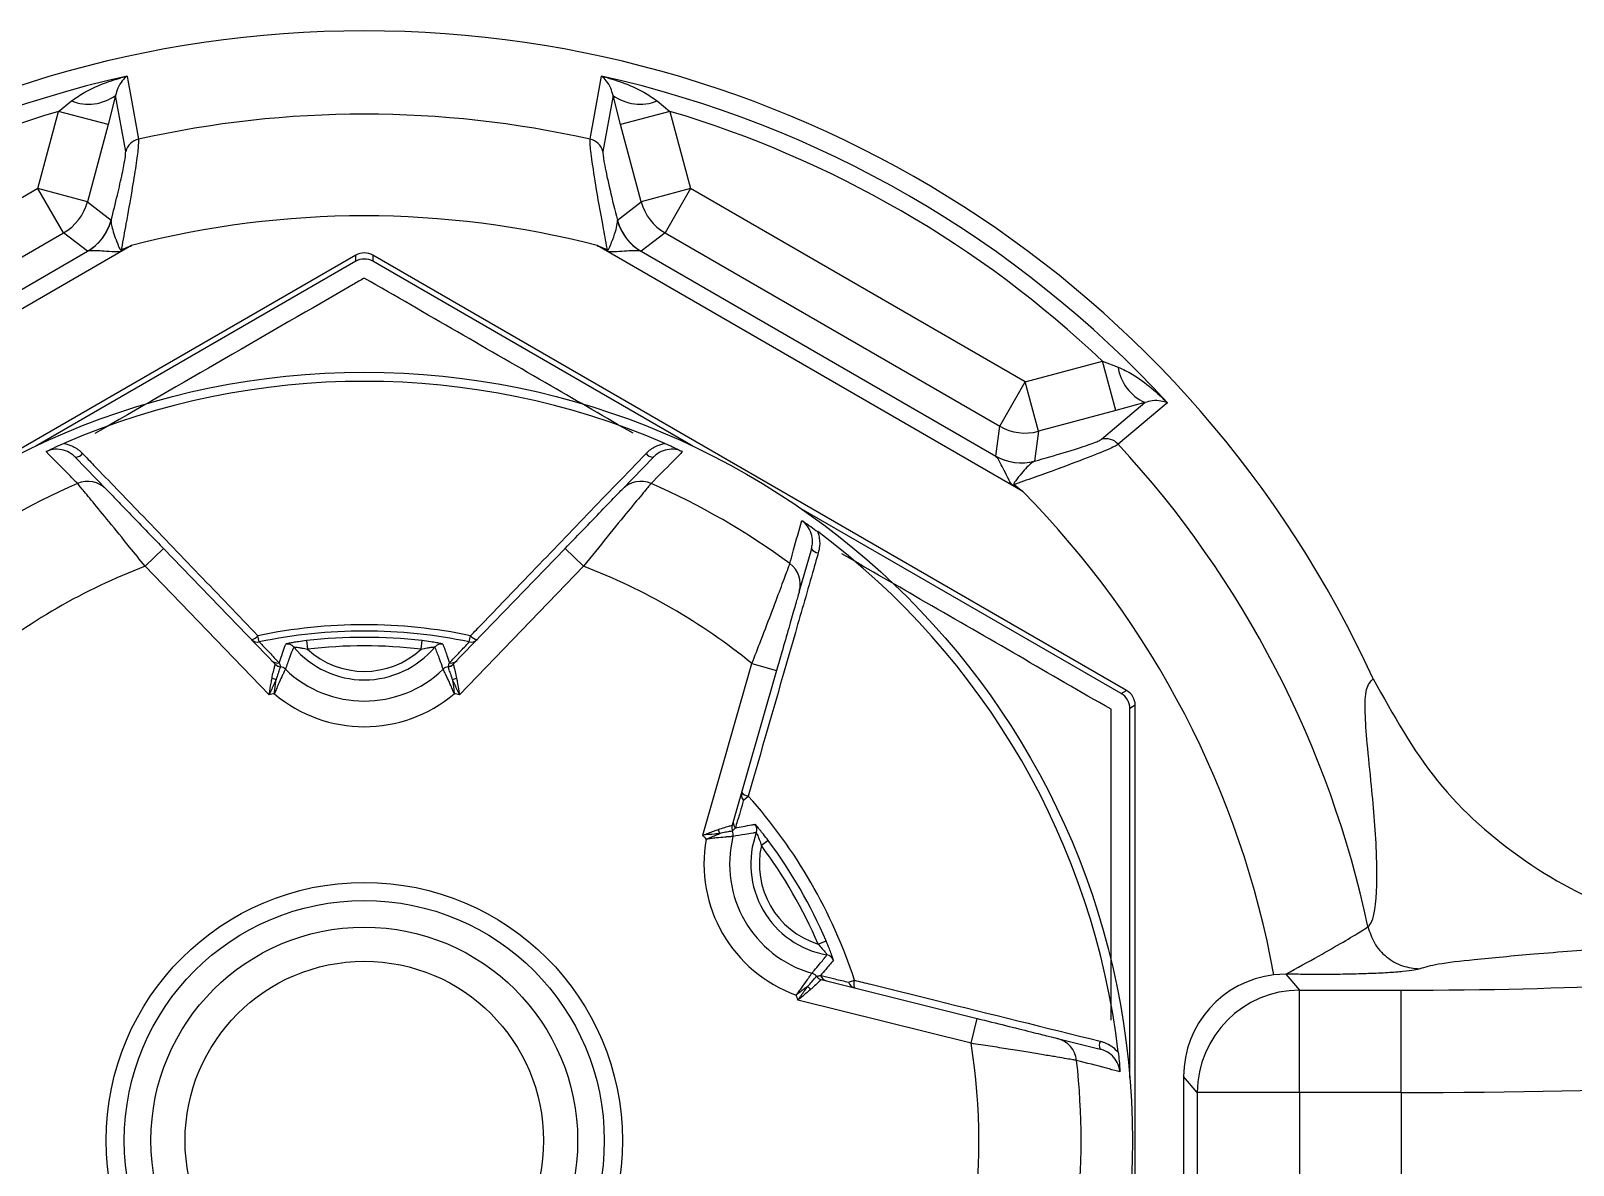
# Model space of a CAD drawing. Extents: x 6 to 134, y 3 to 97.
# Drawn here: x 128.651 to 129.555, y 40.802 to 41.467 of the extents above; entities that cross this region are included whole.
import ezdxf

# ---------------------------------------------------------------- set-up
doc = ezdxf.new("R2010")
doc.units = 0
doc.header["$MEASUREMENT"] = 0
doc.layers.add('OBJECT', color=7, linetype='CONTINUOUS')

msp = doc.modelspace()

# ---------------------------------------------------------------- linework, layer by layer
at = {"layer": 'OBJECT'}
for p, q in [((128.66755, 41.41934), (128.67506, 41.42547)), ((128.70091, 41.42867), (128.69649, 41.41159)), ((128.70683, 41.39588), (128.70091, 41.42867)), ((128.99233, 41.42867), (128.9864, 41.39588)), ((128.99674, 41.41159), (128.99233, 41.42867)), ((129.01818, 41.42547), (129.02568, 41.41934)), ((128.65542, 41.37407), (128.66755, 41.41934)), ((128.69649, 41.41159), (128.66755, 41.41934)), ((128.69649, 41.41159), (128.68436, 41.36632)), ((129.02568, 41.41934), (128.99674, 41.41159)), ((129.00887, 41.36632), (128.99674, 41.41159)), ((129.02568, 41.41934), (129.03781, 41.37407)), ((128.65542, 41.37407), (128.45934, 41.26087)), ((128.68436, 41.36632), (128.65542, 41.37407)), ((128.6704, 41.34813), (128.65542, 41.37407)), ((128.68436, 41.36632), (128.69834, 41.3556)), ((128.9949, 41.3556), (129.00887, 41.36632)), ((129.03781, 41.37407), (129.00887, 41.36632)), ((129.03781, 41.37407), (129.02283, 41.34813)), ((129.23389, 41.26087), (129.03781, 41.37407)), ((128.47432, 41.23492), (128.6704, 41.34813)), ((128.68438, 41.33741), (128.6704, 41.34813)), ((128.69834, 41.3556), (128.6983, 41.35534)), ((128.99493, 41.35534), (128.9949, 41.3556)), ((129.02283, 41.34813), (129.00886, 41.33741)), ((129.02283, 41.34813), (129.21891, 41.23492)), ((128.71025, 41.34072), (128.46081, 41.1967)), ((129.23242, 41.1967), (128.98298, 41.34072)), ((128.84162, 41.33513), (128.39998, 41.08014)), ((128.4766, 41.21735), (128.68448, 41.33737)), ((128.84162, 41.3315), (128.65416, 41.22327)), ((128.68448, 41.33737), (128.68438, 41.33741)), ((128.70421, 41.3384), (128.70456, 41.33763)), ((128.84162, 41.3315), (128.84162, 41.33513)), ((128.85162, 41.33513), (128.85162, 41.3315)), ((129.29326, 41.08014), (128.85162, 41.33513)), ((129.03907, 41.22327), (128.85162, 41.3315)), ((128.98868, 41.33763), (128.98902, 41.3384)), ((129.00886, 41.33741), (129.00875, 41.33737)), ((129.00875, 41.33737), (129.21664, 41.21735)), ((129.23389, 41.26087), (129.27916, 41.273)), ((129.28692, 41.24406), (129.27916, 41.273)), ((129.27916, 41.273), (129.28822, 41.26956)), ((129.21891, 41.23492), (129.23389, 41.26087)), ((129.24165, 41.23193), (129.23389, 41.26087)), ((129.27848, 41.22725), (129.30392, 41.24878)), ((129.30392, 41.24878), (129.28692, 41.24406)), ((129.28692, 41.24406), (129.24165, 41.23193)), ((129.21661, 41.21746), (129.21891, 41.23492)), ((129.24165, 41.23193), (129.23935, 41.21446)), ((128.67743, 41.21667), (128.69538, 41.19808)), ((128.99785, 41.19808), (129.0158, 41.21667)), ((129.21664, 41.21735), (129.21661, 41.21746)), ((129.23935, 41.21446), (129.23911, 41.21437)), ((129.22739, 41.20078), (129.2269, 41.20009)), ((129.29012, 41.07833), (129.10266, 41.18656)), ((128.7182, 41.15287), (128.72899, 41.16329)), ((128.72899, 41.16329), (128.79445, 41.09549)), ((128.89878, 41.09549), (128.96425, 41.16329)), ((128.97504, 41.15287), (128.96425, 41.16329)), ((129.10858, 41.16311), (129.10146, 41.13826)), ((128.79086, 41.07762), (128.7182, 41.15287)), ((128.97504, 41.15287), (128.90237, 41.07762)), ((128.78509, 41.10856), (128.78433, 41.11219)), ((128.81276, 41.10931), (128.81333, 41.10434)), ((128.8799, 41.10434), (128.88048, 41.10931)), ((128.90814, 41.10856), (128.90891, 41.11219)), ((128.79447, 41.09547), (128.79445, 41.09549)), ((128.89878, 41.09549), (128.89877, 41.09547)), ((129.04488, 40.99535), (129.07371, 41.0959)), ((129.07371, 41.0959), (129.08813, 41.09176)), ((128.79749, 41.094), (128.79749, 41.09397)), ((128.89574, 41.09397), (128.89574, 41.094)), ((129.08813, 41.09176), (129.06215, 41.00117)), ((129.29012, 41.07833), (129.29326, 41.08014)), ((129.29826, 41.07148), (129.29512, 41.06967)), ((129.29512, 40.85321), (129.29512, 41.06967)), ((129.29826, 40.56152), (129.29826, 41.07148)), ((129.06879, 41.01581), (129.07154, 41.01829)), ((129.06213, 41.00115), (129.06215, 41.00117)), ((129.06238, 40.99779), (129.06235, 40.99778)), ((129.08326, 40.99223), (129.07925, 40.98925)), ((129.11254, 40.9316), (129.11712, 40.93358)), ((129.11148, 40.91269), (129.1115, 40.91271)), ((129.11431, 40.91082), (129.11428, 40.91082)), ((129.11431, 40.91082), (129.20576, 40.88802)), ((129.13031, 40.90925), (129.13383, 40.9104)), ((129.38649, 40.914), (129.37951, 40.91357)), ((129.38649, 40.914), (129.39456, 40.90458)), ((129.20213, 40.87347), (129.10063, 40.89877)), ((129.39456, 40.84469), (129.39456, 40.90458)), ((129.39456, 40.90458), (129.45408, 40.90458)), ((129.45408, 40.84469), (129.45408, 40.90458)), ((129.20213, 40.87347), (129.20576, 40.88802)), ((129.25269, 40.87632), (129.27777, 40.87007)), ((129.33464, 40.84469), (129.32662, 40.85406)), ((129.32662, 40.85406), (129.32662, 40.77894)), ((129.39456, 40.84469), (129.33464, 40.84469)), ((129.33464, 40.84469), (129.33464, 40.78831)), ((129.39456, 40.84469), (129.39456, 40.78831)), ((129.45408, 40.84469), (129.39456, 40.84469)), ((129.45408, 40.84469), (129.45408, 40.78831))]:
    msp.add_line(p, q, dxfattribs=at)
at = {"layer": 'OBJECT', "flags": 128}
for points in [[(128.70763, 41.44), (128.70806, 41.4376), (128.70979, 41.42799), (128.71429, 41.40297)], [(128.97894, 41.40297), (128.97937, 41.40538), (128.9811, 41.41498), (128.9856, 41.44)], [(129.31709, 41.24862), (129.31522, 41.24704), (129.30777, 41.24074), (129.28836, 41.22433)]]:
    msp.add_lwpolyline(points, dxfattribs=at)
at = {"layer": 'OBJECT'}
for radius in [0.45, 0.15121, 0.14061, 0.125, 0.105]:
    msp.add_circle((128.84662, 40.8165), radius, dxfattribs=at)
for centre, radius, start, end in [((128.84662, 40.8165), 0.65, 24.58225, 155.41775), ((128.84662, 40.8165), 0.6388, 102.56667, 137.43333), ((128.84662, 40.8165), 0.6388, 42.56667, 77.43333), ((128.68502, 41.45093), 0.02735, 248.62772, 305.51422), ((129.00821, 41.45093), 0.02735, 234.48578, 291.37228), ((128.84662, 40.8165), 0.62887, 106.54312, 133.45688), ((128.84662, 40.8165), 0.60122, 77.28552, 102.71448), ((128.84662, 40.8165), 0.62887, 46.54312, 73.45688), ((128.71647, 41.39321), 0.01, 102.58341, 164.55168), ((128.97676, 41.39321), 0.01, 15.44832, 77.41659), ((128.65535, 41.37413), 0.03004, 300.06722, 344.93278), ((129.03788, 41.37413), 0.03004, 195.06722, 239.93278), ((128.84662, 40.8165), 0.54166, 75.41895, 104.58105), ((128.66932, 41.36341), 0.03004, 300.06722, 344.93278), ((128.66936, 41.36329), 0.03001, 300.2599, 344.63899), ((129.02391, 41.36341), 0.03004, 195.06722, 239.93278), ((129.02387, 41.36329), 0.03001, 195.36101, 239.7401), ((129.31525, 41.27366), 0.02735, 188.62772, 245.51422), ((128.84662, 40.8165), 0.44471, 66.67677, 113.32323), ((129.2339, 41.26096), 0.03004, 240.06722, 284.93278), ((129.28099, 41.21757), 0.01, 42.58341, 104.55168), ((128.84662, 40.8165), 0.60122, 12.03022, 42.71448), ((128.67703, 41.2222), 0.00554, 274.12493, 324.0912), ((129.0162, 41.2222), 0.00554, 215.9088, 265.87507), ((129.23161, 41.24349), 0.03004, 240.06722, 284.93278), ((129.23153, 41.24341), 0.03001, 240.2599, 284.63899), ((128.84662, 40.8165), 0.41996, 113.58269, 126.41731), ((128.68462, 41.18767), 0.01498, 44.02471, 113.67107), ((129.00862, 41.18767), 0.01498, 66.32893, 135.97529), ((128.84662, 40.8165), 0.41996, 53.58269, 66.41731), ((128.84662, 40.8165), 0.54166, 10.32335, 44.58105), ((128.84662, 40.8165), 0.44471, 6.67677, 53.32323), ((129.11317, 41.16621), 0.00554, 214.12493, 264.0912), ((128.84662, 40.8165), 0.36005, 110.89628, 129.10372), ((128.84662, 40.8165), 0.36005, 50.89628, 69.10372), ((129.08706, 41.14238), 0.01498, 344.02471, 53.67107), ((128.84662, 40.8165), 0.30217, 78.10411, 101.89589), ((128.84662, 40.8165), 0.29847, 78.10411, 101.89589), ((128.77987, 41.11551), 0.00556, 276.1512, 323.32291), ((128.78406, 41.11345), 0.00499, 224.00837, 281.95064), ((128.80142, 41.10237), 0.005, 40.12167, 98.94213), ((128.84662, 41.1404), 0.05407, 220.07984, 319.92016), ((128.84662, 40.8165), 0.29476, 83.40402, 96.59598), ((128.84662, 40.8165), 0.28976, 83.40402, 96.59598), ((128.84662, 41.1404), 0.04907, 227.29364, 312.70636), ((128.89182, 41.10237), 0.005, 81.05787, 139.87833), ((128.90918, 41.11345), 0.00499, 258.04936, 315.99163), ((128.91336, 41.11551), 0.00556, 216.67709, 263.8488), ((128.79589, 41.10119), 0.00499, 224.00802, 280.15907), ((128.79804, 41.09896), 0.00499, 224.00637, 263.69864), ((128.79806, 41.09894), 0.005, 224.03535, 263.45691), ((128.89519, 41.09896), 0.00499, 276.30136, 315.99363), ((128.89517, 41.09894), 0.005, 276.54309, 315.96465), ((128.89734, 41.10119), 0.00499, 259.84093, 315.99198), ((128.79681, 41.09661), 0.0102, 245.2977, 259.53069), ((128.79692, 41.089), 0.005, 46.0035, 83.4663), ((128.84662, 41.1404), 0.06649, 225.96574, 314.03426), ((128.89631, 41.089), 0.005, 96.5337, 133.9965), ((128.89642, 41.09661), 0.0102, 280.46931, 294.7023), ((128.84662, 40.8165), 0.26701, 101.38304, 102.05346), ((128.84662, 41.1404), 0.08148, 229.70358, 310.29642), ((128.84662, 40.8165), 0.26701, 77.94654, 78.61696), ((129.0725, 41.01915), 0.00499, 164.00837, 221.95064), ((129.07219, 41.02381), 0.00556, 216.1512, 263.32291), ((128.84662, 40.8165), 0.30217, 18.10411, 41.89589), ((129.0643, 40.99969), 0.0102, 185.2977, 199.53069), ((129.06694, 40.99977), 0.005, 164.03535, 203.45691), ((129.06694, 40.9998), 0.00499, 164.00637, 203.69864), ((129.05776, 40.99579), 0.005, 346.0035, 23.4663), ((129.0678, 41.00278), 0.00499, 164.00802, 220.15907), ((129.12712, 40.97845), 0.05407, 160.07984, 259.92016), ((129.07158, 40.99858), 0.005, 340.12167, 38.94213), ((128.84662, 40.8165), 0.26701, 41.38304, 42.05346), ((129.12712, 40.97845), 0.08148, 169.70358, 250.29642), ((129.12712, 40.97845), 0.06649, 165.96574, 254.03426), ((129.12712, 40.97845), 0.04907, 167.29364, 252.70636), ((128.84662, 40.8165), 0.28976, 23.40402, 36.59598), ((128.84662, 40.8165), 0.29476, 23.40402, 36.59598), ((129.11678, 40.92029), 0.005, 21.05787, 79.87833), ((129.10746, 40.90972), 0.005, 36.5337, 73.9965), ((129.1141, 40.91342), 0.0102, 220.46931, 234.7023), ((129.1155, 40.91567), 0.005, 216.54309, 255.96465), ((129.11552, 40.91566), 0.00499, 216.30136, 255.99363), ((129.11853, 40.91492), 0.00499, 199.84093, 255.99198), ((129.13506, 40.9108), 0.00499, 198.04936, 255.99163), ((129.13894, 40.9082), 0.00556, 156.67709, 203.8488), ((128.84662, 40.8165), 0.26701, 17.94654, 18.61696), ((129.39477, 40.84445), 0.06013, 90.19993, 179.77168), ((128.84662, 40.8165), 0.36005, 350.89628, 9.10372), ((129.24906, 40.86179), 0.01498, 6.32893, 75.97529), ((129.28275, 40.87249), 0.00554, 155.9088, 205.87507), ((128.84662, 40.8165), 0.41996, 353.58269, 6.41731)]:
    msp.add_arc(centre, radius, start, end, dxfattribs=at)
for centre, major_axis, ratio, start_param, end_param in [((128.84662, 41.32646), (0, 0.01), 0.999949, 5.759609, 6.806762), ((128.84662, 41.32284), (0, 0.01), 0.999949, 5.759609, 6.806762), ((129.28512, 41.06967), (0.00866, 0.005), 0.999949, 5.759609, 6.806762), ((129.28826, 41.07148), (0.00866, 0.005), 0.999949, 5.759609, 6.806762), ((129.45408, 40.9162), (0.19, 0), 0.061163, 4.712389, 6.230825), ((129.3867, 40.85387), (-0.03917, 0.04571), 0.996772, 5.693036, 7.143921), ((129.45408, 40.85631), (0.25, 0), 0.046484, 4.712389, 6.230825)]:
    msp.add_ellipse(centre, major_axis=major_axis, ratio=ratio, start_param=start_param, end_param=end_param, dxfattribs=at)
for points, knots in [([(128.67506, 41.42547), (128.67762, 41.42726), (128.68401, 41.43173), (128.69506, 41.43627), (128.70347, 41.43893), (128.70755, 41.43998), (128.70763, 41.44)], [0, 0, 0, 0, 0.259143, 0.645711, 0.993122, 1, 1, 1, 1]), ([(128.70763, 41.44), (128.70761, 41.43998), (128.70664, 41.43923), (128.70471, 41.43726), (128.70233, 41.43385), (128.70131, 41.43014), (128.70091, 41.42867)], [0, 0, 0, 0, 0.007057, 0.3586, 0.74584, 1, 1, 1, 1]), ([(128.99233, 41.42867), (128.99192, 41.43014), (128.9909, 41.43385), (128.98853, 41.43726), (128.9866, 41.43923), (128.98562, 41.43998), (128.9856, 41.44)], [0, 0, 0, 0, 0.25416, 0.6414, 0.992943, 1, 1, 1, 1]), ([(128.9856, 41.44), (128.98568, 41.43998), (128.98976, 41.43893), (128.99818, 41.43627), (129.00923, 41.43173), (129.01561, 41.42726), (129.01818, 41.42547)], [0, 0, 0, 0, 0.006878, 0.354289, 0.740857, 1, 1, 1, 1]), ([(128.71429, 41.40297), (128.71431, 41.40164), (128.71434, 41.39899), (128.71286, 41.3879), (128.71041, 41.37258), (128.7074, 41.35553), (128.70521, 41.34368), (128.70426, 41.33865), (128.70421, 41.3384)], [0, 0, 0, 0, 0.20087, 0.40002, 0.605987, 0.832568, 0.991709, 1, 1, 1, 1]), ([(128.98902, 41.3384), (128.98898, 41.33865), (128.98811, 41.34325), (128.98566, 41.35643), (128.98217, 41.37635), (128.97952, 41.39366), (128.97877, 41.40115), (128.97891, 41.40261), (128.97894, 41.40297)], [0, 0, 0, 0, 0.008302, 0.15352, 0.438825, 0.698284, 0.923791, 1, 1, 1, 1]), ([(128.69834, 41.3556), (128.69959, 41.3606), (128.7021, 41.37059), (128.70492, 41.38309), (128.70675, 41.39251), (128.70681, 41.39475), (128.70683, 41.39588)], [0, 0, 0, 0, 0.255736, 0.511069, 0.755325, 1, 1, 1, 1]), ([(128.9864, 41.39588), (128.98638, 41.39557), (128.9863, 41.39435), (128.98729, 41.38796), (128.9903, 41.37399), (128.99338, 41.36167), (128.9949, 41.3556)], [0, 0, 0, 0, 0.092743, 0.368056, 0.688408, 1, 1, 1, 1]), ([(128.6983, 41.35534), (128.69831, 41.35476), (128.69832, 41.35331), (128.69917, 41.34989), (128.70065, 41.34535), (128.70229, 41.3414), (128.70321, 41.33891), (128.70374, 41.33831), (128.70384, 41.33824), (128.70392, 41.33822), (128.70399, 41.33823), (128.70408, 41.33826), (128.70415, 41.33833), (128.7042, 41.33838), (128.70421, 41.3384)], [0, 0, 0, 0, 0.153502, 0.380166, 0.626293, 0.875654, 0.967797, 0.976809, 0.980954, 0.984134, 0.9874, 0.990544, 0.996552, 1, 1, 1, 1]), ([(128.98902, 41.3384), (128.98905, 41.33837), (128.98911, 41.3383), (128.98919, 41.33824), (128.98928, 41.33822), (128.98936, 41.33823), (128.98948, 41.33829), (128.98977, 41.33861), (128.99049, 41.34008), (128.99197, 41.34377), (128.99377, 41.34879), (128.9949, 41.35308), (128.99493, 41.35473), (128.99493, 41.35534)], [0, 0, 0, 0, 0.006251, 0.010873, 0.014164, 0.017464, 0.021803, 0.032032, 0.073944, 0.240397, 0.569572, 0.838891, 1, 1, 1, 1]), ([(128.70421, 41.3384), (128.70578, 41.33901), (128.70779, 41.33978), (128.70981, 41.34055), (128.71025, 41.34072)], [0, 0, 0, 0, 0.779301, 1, 1, 1, 1]), ([(128.71025, 41.34072), (128.7099, 41.34053), (128.708, 41.3395), (128.7061, 41.33847), (128.70456, 41.33763)], [0, 0, 0, 0, 0.186026, 1, 1, 1, 1]), ([(128.98298, 41.34072), (128.98343, 41.34055), (128.98544, 41.33978), (128.98745, 41.33901), (128.98902, 41.3384)], [0, 0, 0, 0, 0.220699, 1, 1, 1, 1]), ([(128.98868, 41.33763), (128.98713, 41.33847), (128.98523, 41.3395), (128.98333, 41.34053), (128.98298, 41.34072)], [0, 0, 0, 0, 0.813974, 1, 1, 1, 1]), ([(128.70456, 41.33763), (128.70441, 41.33755), (128.70414, 41.33741), (128.70358, 41.33721), (128.70225, 41.33695), (128.69901, 41.33711), (128.6943, 41.33744), (128.68939, 41.33769), (128.68589, 41.33767), (128.68488, 41.33746), (128.68448, 41.33737)], [0, 0, 0, 0, 0.020895, 0.038908, 0.075404, 0.191564, 0.449116, 0.682572, 0.877716, 1, 1, 1, 1]), ([(129.00875, 41.33737), (129.00836, 41.33746), (129.00734, 41.33767), (129.00384, 41.33769), (128.99894, 41.33744), (128.99423, 41.33711), (128.99098, 41.33695), (128.98965, 41.33721), (128.9891, 41.33741), (128.98882, 41.33755), (128.98868, 41.33763)], [0, 0, 0, 0, 0.122284, 0.317428, 0.550884, 0.808436, 0.924596, 0.961092, 0.979105, 1, 1, 1, 1]), ([(128.84662, 41.32168), (128.84442, 41.32042), (128.79241, 41.29038), (128.73949, 41.25983), (128.68881, 41.23057)], [0, 0, 0, 0, 0.042146, 1, 1, 1, 1]), ([(129.00407, 41.23078), (128.98802, 41.24004), (128.93514, 41.27057), (128.88296, 41.3007), (128.84662, 41.32168)], [0, 0, 0, 0, 0.303448, 1, 1, 1, 1]), ([(129.28822, 41.26956), (129.29105, 41.26824), (129.29812, 41.26494), (129.30758, 41.25764), (129.31408, 41.25169), (129.31703, 41.24867), (129.31709, 41.24862)], [0, 0, 0, 0, 0.259143, 0.645711, 0.993122, 1, 1, 1, 1]), ([(129.31709, 41.24862), (129.31706, 41.24863), (129.31593, 41.24909), (129.31325, 41.24978), (129.30911, 41.25013), (129.30539, 41.24916), (129.30392, 41.24878)], [0, 0, 0, 0, 0.007057, 0.3586, 0.74584, 1, 1, 1, 1]), ([(128.66018, 41.22003), (128.66022, 41.22005), (128.66205, 41.22097), (128.66536, 41.22258), (128.669, 41.22419), (128.67055, 41.22487)], [0, 0, 0, 0, 0.012918, 0.582056, 1, 1, 1, 1]), ([(128.67055, 41.22487), (128.67213, 41.22446), (128.67589, 41.22348), (128.67945, 41.22102), (128.68126, 41.2192), (128.68152, 41.21895)], [0, 0, 0, 0, 0.383644, 0.913365, 1, 1, 1, 1]), ([(129.01172, 41.21895), (129.01197, 41.2192), (129.01379, 41.22102), (129.01734, 41.22348), (129.02111, 41.22446), (129.02269, 41.22487)], [0, 0, 0, 0, 0.086635, 0.616356, 1, 1, 1, 1]), ([(129.02269, 41.22487), (129.02423, 41.22419), (129.02788, 41.22258), (129.03118, 41.22097), (129.03301, 41.22005), (129.03305, 41.22003)], [0, 0, 0, 0, 0.417944, 0.987082, 1, 1, 1, 1]), ([(129.28836, 41.22433), (129.28806, 41.22412), (129.28686, 41.22328), (129.28, 41.22018), (129.26368, 41.21381), (129.24468, 41.20688), (129.23205, 41.20241), (129.22763, 41.20086), (129.22739, 41.20078)], [0, 0, 0, 0, 0.076209, 0.301716, 0.561175, 0.84648, 0.991698, 1, 1, 1, 1]), ([(129.23935, 41.21446), (129.24537, 41.21619), (129.25757, 41.21968), (129.27118, 41.22405), (129.27721, 41.22639), (129.27822, 41.22707), (129.27848, 41.22725)], [0, 0, 0, 0, 0.311592, 0.631944, 0.907257, 1, 1, 1, 1]), ([(128.67743, 41.21667), (128.67724, 41.21687), (128.67587, 41.21823), (128.67286, 41.22024), (128.66806, 41.22156), (128.66366, 41.22138), (128.66116, 41.22041), (128.66018, 41.22003)], [0, 0, 0, 0, 0.04523, 0.320614, 0.582247, 0.835519, 1, 1, 1, 1]), ([(128.6786, 41.20139), (128.67821, 41.20179), (128.67624, 41.20378), (128.67008, 41.21001), (128.66435, 41.21582), (128.66018, 41.22003)], [0, 0, 0, 0, 0.063926, 0.319628, 1, 1, 1, 1]), ([(128.68152, 41.21895), (128.68376, 41.21662), (128.69499, 41.20497), (128.72921, 41.16945), (128.76127, 41.13614), (128.78433, 41.11219)], [0, 0, 0, 0, 0.065603, 0.328016, 1, 1, 1, 1]), ([(128.90891, 41.11219), (128.91116, 41.11453), (128.92242, 41.12624), (128.95673, 41.16189), (128.98872, 41.19508), (129.01172, 41.21895)], [0, 0, 0, 0, 0.065603, 0.328016, 1, 1, 1, 1]), ([(129.03305, 41.22003), (129.03271, 41.21969), (129.0308, 41.21775), (129.02468, 41.21155), (129.01887, 41.20568), (129.01463, 41.20139)], [0, 0, 0, 0, 0.056184, 0.311886, 1, 1, 1, 1]), ([(129.03305, 41.22003), (129.03207, 41.22041), (129.02957, 41.22138), (129.02517, 41.22156), (129.02038, 41.22024), (129.01736, 41.21823), (129.016, 41.21687), (129.0158, 41.21667)], [0, 0, 0, 0, 0.164481, 0.417753, 0.679386, 0.95477, 1, 1, 1, 1]), ([(129.2269, 41.20009), (129.22676, 41.20018), (129.2265, 41.20035), (129.22604, 41.20073), (129.22516, 41.20175), (129.22367, 41.20464), (129.2216, 41.20888), (129.21936, 41.21326), (129.2176, 41.21628), (129.21691, 41.21705), (129.21664, 41.21735)], [0, 0, 0, 0, 0.020895, 0.038908, 0.075404, 0.191564, 0.449116, 0.682572, 0.877716, 1, 1, 1, 1]), ([(129.23911, 41.21437), (129.23861, 41.21407), (129.23736, 41.21334), (129.23482, 41.21089), (129.23162, 41.20734), (129.22903, 41.20394), (129.22733, 41.20189), (129.22708, 41.20114), (129.22707, 41.20102), (129.22709, 41.20094), (129.22713, 41.20088), (129.22721, 41.20082), (129.2273, 41.20079), (129.22737, 41.20078), (129.22739, 41.20078)], [0, 0, 0, 0, 0.153502, 0.3801663, 0.6262934, 0.8756537, 0.9677967, 0.9768085, 0.9809543, 0.9841343, 0.9874, 0.9905445, 0.9965518, 1, 1, 1, 1]), ([(128.7182, 41.15287), (128.71516, 41.15665), (128.70784, 41.16578), (128.69697, 41.17913), (128.68729, 41.19091), (128.68048, 41.19913), (128.67923, 41.20064), (128.6786, 41.20139)], [0, 0, 0, 0, 0.156463, 0.377207, 0.586936, 0.792743, 1, 1, 1, 1]), ([(128.69538, 41.19808), (128.69591, 41.19754), (128.69696, 41.19645), (128.70269, 41.19052), (128.71087, 41.18205), (128.7201, 41.17249), (128.72637, 41.16599), (128.72899, 41.16329)], [0, 0, 0, 0, 0.204174, 0.408136, 0.617898, 0.840881, 1, 1, 1, 1]), ([(128.96425, 41.16329), (128.96828, 41.16746), (128.97635, 41.17582), (128.98695, 41.18679), (128.99444, 41.19455), (128.99736, 41.19758), (128.99776, 41.19799), (128.99785, 41.19808)], [0, 0, 0, 0, 0.244965, 0.490375, 0.723034, 0.938923, 1, 1, 1, 1]), ([(129.01463, 41.20139), (129.01453, 41.20126), (129.01405, 41.20069), (129.01058, 41.19651), (129.00169, 41.18575), (128.98918, 41.17047), (128.97973, 41.15871), (128.97504, 41.15287)], [0, 0, 0, 0, 0.06206, 0.280895, 0.514816, 0.758819, 1, 1, 1, 1]), ([(129.23242, 41.1967), (129.23208, 41.19691), (129.23024, 41.19804), (129.2284, 41.19917), (129.2269, 41.20009)], [0, 0, 0, 0, 0.186026, 1, 1, 1, 1]), ([(129.22739, 41.20078), (129.2287, 41.19972), (129.23038, 41.19837), (129.23205, 41.19701), (129.23242, 41.1967)], [0, 0, 0, 0, 0.779301, 1, 1, 1, 1]), ([(129.09593, 41.15445), (129.09608, 41.15499), (129.09682, 41.1577), (129.09914, 41.16615), (129.1013, 41.17401), (129.10287, 41.17973)], [0, 0, 0, 0, 0.063926, 0.319628, 1, 1, 1, 1]), ([(129.10858, 41.16311), (129.1088, 41.16408), (129.10938, 41.16663), (129.10903, 41.17096), (129.10716, 41.17553), (129.10475, 41.17833), (129.10316, 41.17951), (129.10287, 41.17973)], [0, 0, 0, 0, 0.164094, 0.433236, 0.690435, 0.942568, 1, 1, 1, 1]), ([(129.10287, 41.17973), (129.10291, 41.1797), (129.10461, 41.17857), (129.10766, 41.17652), (129.11088, 41.17416), (129.11224, 41.17317)], [0, 0, 0, 0, 0.012918, 0.582056, 1, 1, 1, 1]), ([(129.11224, 41.17317), (129.11246, 41.17249), (129.11333, 41.16972), (129.11366, 41.16539), (129.11289, 41.16199), (129.1126, 41.1607)], [0, 0, 0, 0, 0.165835, 0.685376, 1, 1, 1, 1]), ([(129.1126, 41.1607), (129.1117, 41.1576), (129.10723, 41.14205), (129.09358, 41.09465), (129.08076, 41.05023), (129.07154, 41.01829)], [0, 0, 0, 0, 0.065603, 0.328016, 1, 1, 1, 1]), ([(129.28412, 41.06909), (129.24807, 41.0899), (129.1958, 41.12008), (129.14283, 41.15066), (129.1264, 41.16015)], [0, 0, 0, 0, 0.689676, 1, 1, 1, 1]), ([(129.07371, 41.0959), (129.07547, 41.10042), (129.07971, 41.11132), (129.08584, 41.12741), (129.0912, 41.14169), (129.09492, 41.15169), (129.09559, 41.15353), (129.09593, 41.15445)], [0, 0, 0, 0, 0.156463, 0.377207, 0.586936, 0.792743, 1, 1, 1, 1]), ([(129.10146, 41.13826), (129.10125, 41.13753), (129.10083, 41.13608), (129.09856, 41.12815), (129.09532, 41.11684), (129.09165, 41.10406), (129.08916, 41.09538), (129.08813, 41.09176)], [0, 0, 0, 0, 0.204174, 0.408136, 0.617898, 0.840881, 1, 1, 1, 1]), ([(128.78509, 41.10856), (128.78519, 41.10846), (128.78566, 41.10797), (128.78764, 41.10589), (128.79142, 41.10191), (128.79486, 41.09829), (128.79677, 41.09628)], [0, 0, 0, 0, 0.024416, 0.122079, 0.512732, 1, 1, 1, 1]), ([(128.79677, 41.09628), (128.79726, 41.09775), (128.79826, 41.10081), (128.79958, 41.10449), (128.80041, 41.10669), (128.80064, 41.10731)], [0, 0, 0, 0, 0.4018156, 0.8311874, 1, 1, 1, 1]), ([(128.80525, 41.10559), (128.805, 41.10499), (128.80412, 41.10287), (128.80245, 41.09855), (128.80116, 41.0948), (128.8004, 41.0926)], [0, 0, 0, 0, 0.139147, 0.493066, 1, 1, 1, 1]), ([(128.81276, 41.10931), (128.81119, 41.10911), (128.80845, 41.10878), (128.805, 41.10824), (128.8026, 41.10781), (128.80099, 41.10747), (128.80076, 41.10736), (128.80064, 41.10731)], [0, 0, 0, 0, 0.273331, 0.47686, 0.65651, 0.828448, 1, 1, 1, 1]), ([(128.80525, 41.10559), (128.80529, 41.1056), (128.80534, 41.10562), (128.80575, 41.10561), (128.80649, 41.10556), (128.80807, 41.10535), (128.81041, 41.10497), (128.81224, 41.10458), (128.81333, 41.10434)], [0, 0, 0, 0, 0.118661, 0.142604, 0.293282, 0.465512, 0.680632, 1, 1, 1, 1]), ([(128.8799, 41.10434), (128.88109, 41.1046), (128.88309, 41.10502), (128.88545, 41.1054), (128.8867, 41.10555), (128.88743, 41.10561), (128.8878, 41.10562), (128.88797, 41.10561), (128.88798, 41.1056), (128.88799, 41.10559)], [0, 0, 0, 0, 0.34673, 0.581129, 0.720204, 0.790705, 0.905611, 0.953256, 1, 1, 1, 1]), ([(128.89259, 41.10731), (128.89258, 41.10732), (128.89251, 41.10738), (128.89158, 41.10762), (128.88907, 41.1081), (128.8852, 41.10872), (128.88219, 41.10909), (128.88048, 41.10931)], [0, 0, 0, 0, 0.056803, 0.249162, 0.475339, 0.701406, 1, 1, 1, 1]), ([(128.89284, 41.0926), (128.89261, 41.09327), (128.89186, 41.09547), (128.89032, 41.09981), (128.88885, 41.10346), (128.88799, 41.10559)], [0, 0, 0, 0, 0.153014, 0.506934, 1, 1, 1, 1]), ([(128.89259, 41.10731), (128.89341, 41.10511), (128.89478, 41.10143), (128.89598, 41.09775), (128.89646, 41.09628)], [0, 0, 0, 0, 0.5981841, 1, 1, 1, 1]), ([(128.89646, 41.09628), (128.89656, 41.09638), (128.89704, 41.09688), (128.89905, 41.099), (128.90286, 41.10301), (128.90626, 41.10658), (128.90814, 41.10856)], [0, 0, 0, 0, 0.024416, 0.122079, 0.512732, 1, 1, 1, 1]), ([(128.79255, 41.08734), (128.7926, 41.08762), (128.79292, 41.08936), (128.79356, 41.09212), (128.79428, 41.09479), (128.7944, 41.09524), (128.79447, 41.09547)], [0, 0, 0, 0, 0.062329, 0.390489, 0.697879, 1, 1, 1, 1]), ([(128.79677, 41.09628), (128.7968, 41.09617), (128.79694, 41.09565), (128.79716, 41.09491), (128.79742, 41.09421), (128.79749, 41.094)], [0, 0, 0, 0, 0.1493918, 0.7469606, 1, 1, 1, 1]), ([(128.89574, 41.094), (128.89598, 41.09468), (128.89625, 41.09547), (128.89643, 41.09617), (128.89646, 41.09628)], [0, 0, 0, 0, 0.849802, 1, 1, 1, 1]), ([(128.89877, 41.09547), (128.89883, 41.09524), (128.89896, 41.09479), (128.89967, 41.09212), (128.90031, 41.08936), (128.90064, 41.08762), (128.90069, 41.08734)], [0, 0, 0, 0, 0.3024, 0.609801, 0.937989, 1, 1, 1, 1]), ([(128.79086, 41.07762), (128.79087, 41.07768), (128.79126, 41.08001), (128.79184, 41.08341), (128.79238, 41.08641), (128.79255, 41.08734)], [0, 0, 0, 0, 0.0183195, 0.6939069, 1, 1, 1, 1]), ([(128.79496, 41.08658), (128.79456, 41.08572), (128.79329, 41.08296), (128.79186, 41.07982), (128.79089, 41.07768), (128.79086, 41.07762)], [0, 0, 0, 0, 0.30583, 0.981652, 1, 1, 1, 1]), ([(128.8004, 41.0926), (128.80033, 41.09247), (128.80019, 41.09218), (128.79938, 41.09052), (128.79807, 41.08777), (128.79658, 41.08449), (128.79523, 41.08138), (128.79454, 41.07975), (128.79422, 41.07898), (128.79407, 41.07862), (128.79401, 41.07847), (128.79397, 41.07837), (128.79394, 41.07831), (128.79392, 41.07826)], [0, 0, 0, 0, 0.161606, 0.358973, 0.496159, 0.744757, 0.880349, 0.942195, 0.971861, 0.986271, 0.991469, 0.992933, 1, 1, 1, 1]), ([(128.79392, 41.07826), (128.79393, 41.07831), (128.79393, 41.07838), (128.79395, 41.07849), (128.79397, 41.07866), (128.79401, 41.07905), (128.79411, 41.07989), (128.79432, 41.08164), (128.79462, 41.08403), (128.79485, 41.08577), (128.79496, 41.08658)], [0, 0, 0, 0, 0.0189315, 0.0228576, 0.0379267, 0.0775799, 0.1587337, 0.3259284, 0.6848276, 1, 1, 1, 1]), ([(128.79749, 41.09397), (128.79742, 41.09377), (128.79727, 41.09337), (128.79639, 41.09097), (128.79553, 41.08845), (128.79504, 41.08684), (128.79496, 41.08658)], [0, 0, 0, 0, 0.303836, 0.61198, 0.938473, 1, 1, 1, 1]), ([(128.89932, 41.07826), (128.89929, 41.07831), (128.89927, 41.07837), (128.89923, 41.07847), (128.89916, 41.07862), (128.89902, 41.07898), (128.8987, 41.07975), (128.89801, 41.08138), (128.89666, 41.08449), (128.89516, 41.08777), (128.89386, 41.09052), (128.89304, 41.09218), (128.8929, 41.09247), (128.89284, 41.0926)], [0, 0, 0, 0, 0.007067, 0.008531, 0.013729, 0.028139, 0.057805, 0.119651, 0.255243, 0.503841, 0.641027, 0.838394, 1, 1, 1, 1]), ([(128.89828, 41.08658), (128.8982, 41.08683), (128.8977, 41.08845), (128.89684, 41.09097), (128.89597, 41.09337), (128.89582, 41.09377), (128.89574, 41.09397)], [0, 0, 0, 0, 0.061214, 0.387729, 0.695884, 1, 1, 1, 1]), ([(128.89828, 41.08658), (128.89839, 41.08577), (128.89862, 41.08403), (128.89892, 41.08164), (128.89913, 41.07989), (128.89922, 41.07905), (128.89927, 41.07866), (128.89929, 41.07849), (128.8993, 41.07838), (128.89931, 41.07831), (128.89932, 41.07826)], [0, 0, 0, 0, 0.315172, 0.674072, 0.841266, 0.92242, 0.962073, 0.977142, 0.981068, 1, 1, 1, 1]), ([(128.90237, 41.07762), (128.90235, 41.07768), (128.90137, 41.07982), (128.89994, 41.08296), (128.89867, 41.08572), (128.89828, 41.08658)], [0, 0, 0, 0, 0.018348, 0.69417, 1, 1, 1, 1]), ([(128.90069, 41.08734), (128.90085, 41.08641), (128.90139, 41.08341), (128.90198, 41.08001), (128.90236, 41.07768), (128.90237, 41.07762)], [0, 0, 0, 0, 0.306093, 0.981681, 1, 1, 1, 1]), ([(129.43463, 40.94181), (129.43546, 40.94266), (129.4372, 40.94444), (129.43984, 40.95607), (129.44031, 40.984), (129.43716, 41.02023), (129.43416, 41.04866), (129.43272, 41.06804), (129.43307, 41.0821), (129.43617, 41.08531), (129.4377, 41.0869)], [0, 0, 0, 0, 0.057194, 0.119847, 0.300985, 0.50649, 0.642071, 0.760177, 0.881305, 1, 1, 1, 1]), ([(129.4377, 41.0869), (129.44926, 41.06611), (129.47238, 41.02449), (129.52567, 40.97793), (129.58711, 40.94551), (129.63186, 40.94037), (129.65427, 40.93779)], [0, 0, 0, 0, 0.249468, 0.499319, 0.749167, 1, 1, 1, 1]), ([(129.28412, 40.88711), (129.28412, 40.9057), (129.28412, 40.96682), (129.28412, 41.02712), (129.28412, 41.06909)], [0, 0, 0, 0, 0.304113, 1, 1, 1, 1]), ([(129.06879, 41.01581), (129.06875, 41.01568), (129.06855, 41.01503), (129.06774, 41.01227), (129.06619, 41.00701), (129.06477, 41.00221), (129.06399, 40.99955)], [0, 0, 0, 0, 0.024416, 0.122079, 0.512732, 1, 1, 1, 1]), ([(129.04488, 40.99535), (129.04493, 40.99537), (129.04714, 40.9962), (129.05038, 40.99739), (129.05325, 40.99843), (129.05414, 40.99875)], [0, 0, 0, 0, 0.018319, 0.693907, 1, 1, 1, 1]), ([(129.05468, 40.99628), (129.05374, 40.99619), (129.05071, 40.99591), (129.04728, 40.99558), (129.04494, 40.99535), (129.04488, 40.99535)], [0, 0, 0, 0, 0.30583, 0.981652, 1, 1, 1, 1]), ([(129.04695, 40.99302), (129.04701, 40.99304), (129.04707, 40.99307), (129.04717, 40.99311), (129.04733, 40.99318), (129.04769, 40.99334), (129.04847, 40.99367), (129.05009, 40.99437), (129.05231, 40.9953), (129.05393, 40.99597), (129.05468, 40.99628)], [0, 0, 0, 0, 0.018932, 0.022858, 0.037927, 0.07758, 0.158734, 0.325928, 0.684828, 1, 1, 1, 1]), ([(129.05414, 40.99875), (129.05441, 40.99884), (129.05608, 40.99943), (129.05878, 41.00026), (129.06145, 41.00098), (129.06191, 41.00109), (129.06213, 41.00115)], [0, 0, 0, 0, 0.0623285, 0.3904886, 0.6978791, 1, 1, 1, 1]), ([(129.06235, 40.99778), (129.06214, 40.99775), (129.06172, 40.99768), (129.0592, 40.99723), (129.05659, 40.99672), (129.05494, 40.99634), (129.05468, 40.99628)], [0, 0, 0, 0, 0.303836, 0.61198, 0.938473, 1, 1, 1, 1]), ([(129.06399, 40.99955), (129.06391, 40.99948), (129.06352, 40.9991), (129.06299, 40.99853), (129.06252, 40.99796), (129.06238, 40.99779)], [0, 0, 0, 0, 0.149392, 0.746961, 1, 1, 1, 1]), ([(129.07629, 40.99687), (129.07565, 40.99679), (129.07337, 40.99648), (129.06879, 40.99577), (129.06491, 40.99502), (129.06262, 40.99458)], [0, 0, 0, 0, 0.139147, 0.493066, 1, 1, 1, 1]), ([(129.06399, 40.99955), (129.06551, 40.99987), (129.06866, 41.00053), (129.0725, 41.00123), (129.07482, 41.00161), (129.07548, 41.00172)], [0, 0, 0, 0, 0.4018156, 0.8311874, 1, 1, 1, 1]), ([(129.08326, 40.99223), (129.08231, 40.99349), (129.08065, 40.99569), (129.07846, 40.99841), (129.07689, 41.00028), (129.07579, 41.0015), (129.07558, 41.00165), (129.07548, 41.00172)], [0, 0, 0, 0, 0.2733311, 0.4768604, 0.6565103, 0.8284481, 1, 1, 1, 1]), ([(129.07629, 40.99687), (129.07632, 40.99684), (129.07637, 40.99681), (129.07656, 40.99645), (129.07688, 40.99578), (129.0775, 40.99431), (129.07833, 40.99209), (129.07891, 40.99031), (129.07925, 40.98925)], [0, 0, 0, 0, 0.118661, 0.142604, 0.293282, 0.465512, 0.680632, 1, 1, 1, 1]), ([(129.06262, 40.99458), (129.06247, 40.99457), (129.06215, 40.99455), (129.0603, 40.99442), (129.05727, 40.99418), (129.05369, 40.99383), (129.05031, 40.99345), (129.04855, 40.99323), (129.04773, 40.99312), (129.04735, 40.99307), (129.04718, 40.99305), (129.04708, 40.99303), (129.04701, 40.99302), (129.04695, 40.99302)], [0, 0, 0, 0, 0.161606, 0.358973, 0.496159, 0.744757, 0.880349, 0.942195, 0.971861, 0.986271, 0.991469, 0.992933, 1, 1, 1, 1]), ([(129.38649, 40.914), (129.39311, 40.91762), (129.40563, 40.92445), (129.42067, 40.93304), (129.43103, 40.93932), (129.43346, 40.941), (129.43463, 40.94181)], [0, 0, 0, 0, 0.279798, 0.528308, 0.773256, 1, 1, 1, 1]), ([(129.43463, 40.94181), (129.43568, 40.93853), (129.43783, 40.93178), (129.44514, 40.92367), (129.45454, 40.91816), (129.46156, 40.91744), (129.46497, 40.91708)], [0, 0, 0, 0, 0.242686, 0.5, 0.757314, 1, 1, 1, 1]), ([(129.12145, 40.92209), (129.12146, 40.92211), (129.12147, 40.9222), (129.12122, 40.92312), (129.12038, 40.92554), (129.11898, 40.92919), (129.1178, 40.93199), (129.11712, 40.93358)], [0, 0, 0, 0, 0.056803, 0.249162, 0.475339, 0.701406, 1, 1, 1, 1]), ([(129.65427, 40.93779), (129.64698, 40.93665), (129.63153, 40.93422), (129.59524, 40.93085), (129.5607, 40.928), (129.53304, 40.92572), (129.51359, 40.92402), (129.49385, 40.92211), (129.47417, 40.91985), (129.46798, 40.91799), (129.46497, 40.91708)], [0, 0, 0, 0, 0.15382, 0.32546, 0.503781, 0.600006, 0.681858, 0.763121, 0.884543, 1, 1, 1, 1]), ([(129.10884, 40.91453), (129.1093, 40.91505), (129.11084, 40.9168), (129.11382, 40.92031), (129.11625, 40.92341), (129.11766, 40.92522)], [0, 0, 0, 0, 0.153014, 0.506934, 1, 1, 1, 1]), ([(129.11254, 40.9316), (129.11335, 40.93069), (129.11472, 40.92918), (129.11622, 40.92732), (129.11698, 40.92631), (129.1174, 40.92571), (129.1176, 40.9254), (129.11767, 40.92525), (129.11766, 40.92523), (129.11766, 40.92522)], [0, 0, 0, 0, 0.34673, 0.581129, 0.720204, 0.790705, 0.905611, 0.953256, 1, 1, 1, 1]), ([(129.09965, 40.90174), (129.09969, 40.90178), (129.09973, 40.90184), (129.09979, 40.90192), (129.09989, 40.90205), (129.10013, 40.90236), (129.10063, 40.90302), (129.1017, 40.90443), (129.10373, 40.90716), (129.10581, 40.91009), (129.10754, 40.9126), (129.10857, 40.91413), (129.10875, 40.9144), (129.10884, 40.91453)], [0, 0, 0, 0, 0.007067, 0.008531, 0.013729, 0.028139, 0.057805, 0.119651, 0.255243, 0.503841, 0.641027, 0.838394, 1, 1, 1, 1]), ([(129.12145, 40.92209), (129.11995, 40.92028), (129.11745, 40.91726), (129.11487, 40.91438), (129.11383, 40.91322)], [0, 0, 0, 0, 0.598184, 1, 1, 1, 1]), ([(129.46497, 40.91708), (129.46411, 40.91679), (129.46238, 40.91621), (129.45563, 40.91543), (129.44657, 40.91476), (129.43549, 40.91425), (129.42319, 40.91391), (129.41054, 40.91377), (129.398, 40.91378), (129.39031, 40.91393), (129.38649, 40.914)], [0, 0, 0, 0, 0.134538, 0.269902, 0.400283, 0.530277, 0.653313, 0.775196, 0.888139, 1, 1, 1, 1]), ([(129.10634, 40.9068), (129.10569, 40.9063), (129.10431, 40.90523), (129.10239, 40.90378), (129.10097, 40.90272), (129.1003, 40.90222), (129.09998, 40.90198), (129.09984, 40.90188), (129.09975, 40.90181), (129.0997, 40.90177), (129.09965, 40.90174)], [0, 0, 0, 0, 0.315172, 0.674072, 0.841266, 0.92242, 0.962073, 0.977142, 0.981068, 1, 1, 1, 1]), ([(129.10063, 40.89877), (129.10067, 40.89882), (129.10204, 40.90074), (129.10404, 40.90355), (129.1058, 40.90603), (129.10634, 40.9068)], [0, 0, 0, 0, 0.018348, 0.69417, 1, 1, 1, 1]), ([(129.10634, 40.9068), (129.10652, 40.907), (129.10767, 40.90823), (129.10943, 40.91024), (129.11107, 40.9122), (129.11134, 40.91253), (129.11148, 40.91269)], [0, 0, 0, 0, 0.061214, 0.387729, 0.695884, 1, 1, 1, 1]), ([(129.11428, 40.91082), (129.11412, 40.91065), (129.1138, 40.91032), (129.11184, 40.90836), (129.10977, 40.90643), (129.10842, 40.90528), (129.10821, 40.9051)], [0, 0, 0, 0, 0.3024, 0.609801, 0.937989, 1, 1, 1, 1]), ([(129.1115, 40.91271), (129.1122, 40.91284), (129.11303, 40.913), (129.11373, 40.91319), (129.11383, 40.91322)], [0, 0, 0, 0, 0.849802, 1, 1, 1, 1]), ([(129.11383, 40.91322), (129.11397, 40.91319), (129.11464, 40.91303), (129.11748, 40.91234), (129.12287, 40.91105), (129.12765, 40.90989), (129.13031, 40.90925)], [0, 0, 0, 0, 0.024416, 0.122079, 0.512732, 1, 1, 1, 1]), ([(129.13383, 40.9104), (129.13699, 40.90962), (129.15276, 40.90572), (129.20079, 40.89383), (129.24552, 40.88273), (129.2777, 40.87475)], [0, 0, 0, 0, 0.0656029, 0.3280162, 1, 1, 1, 1]), ([(129.10821, 40.9051), (129.10785, 40.9048), (129.10713, 40.90419), (129.10557, 40.90287), (129.10345, 40.9011), (129.10163, 40.89959), (129.10068, 40.89881), (129.10063, 40.89877)], [0, 0, 0, 0, 0.15236, 0.305636, 0.63958, 0.981721, 1, 1, 1, 1]), ([(129.20576, 40.88802), (129.21139, 40.88662), (129.22266, 40.88381), (129.23746, 40.88012), (129.24793, 40.87751), (129.25201, 40.87649), (129.25257, 40.87635), (129.25269, 40.87632)], [0, 0, 0, 0, 0.244965, 0.490375, 0.723034, 0.938923, 1, 1, 1, 1]), ([(129.26395, 40.86344), (129.26379, 40.86347), (129.26335, 40.86354), (129.26122, 40.86391), (129.25709, 40.86461), (129.25112, 40.86562), (129.24348, 40.86689), (129.23434, 40.8684), (129.22419, 40.87004), (129.2133, 40.87176), (129.20589, 40.87289), (129.20213, 40.87347)], [0, 0, 0, 0, 0.061832, 0.169575, 0.2807, 0.395769, 0.514719, 0.634755, 0.758816, 0.877611, 1, 1, 1, 1]), ([(129.2777, 40.87475), (129.27805, 40.87465), (129.28053, 40.87399), (129.28443, 40.87214), (129.28716, 40.86937), (129.28831, 40.86821)], [0, 0, 0, 0, 0.086635, 0.616356, 1, 1, 1, 1]), ([(129.28931, 40.85681), (129.28914, 40.85785), (129.28873, 40.86049), (129.28668, 40.8644), (129.28315, 40.86789), (129.2799, 40.8695), (129.27803, 40.87), (129.27777, 40.87007)], [0, 0, 0, 0, 0.1644813, 0.4177532, 0.6793858, 0.9547699, 1, 1, 1, 1]), ([(129.28931, 40.85681), (129.28883, 40.85693), (129.28621, 40.85762), (129.27778, 40.85982), (129.26978, 40.86191), (129.26395, 40.86344)], [0, 0, 0, 0, 0.056184, 0.311886, 1, 1, 1, 1]), ([(129.28831, 40.86821), (129.28849, 40.86653), (129.28892, 40.86256), (129.28918, 40.8589), (129.2893, 40.85686), (129.28931, 40.85681)], [0, 0, 0, 0, 0.417944, 0.987082, 1, 1, 1, 1])]:
    msp.add_open_spline(points, degree=3, knots=knots, dxfattribs=at)

doc.saveas('drawing.dxf')
